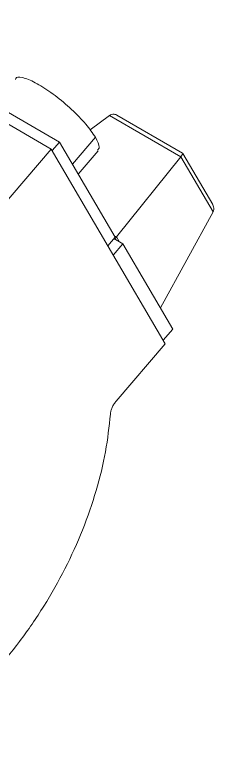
# Model space of a CAD drawing. Header units: millimetres. Extents: x 169 to 14583, y -399 to 10804.
# Drawn here: x 13209 to 13235.7, y 7757.5 to 7858.6 of the extents above; entities that cross this region are included whole.
import ezdxf

# ---------------------------------------------------------------- set-up
doc = ezdxf.new("R2010")
doc.units = ezdxf.units.MM
doc.header["$LTSCALE"] = 35

msp = doc.modelspace()

# ---------------------------------------------------------------- linework, layer by layer
at = {"color": 7, "linetype": 'Continuous', "lineweight": 18}
for p, q in [((13182.747, 7858.626), (13213.859, 7840.665)), ((13198.429, 7851.149), (13214.975, 7841.597)), ((13221.664, 7845.174), (13219.073, 7843.221)), ((13221.664, 7845.174), (13231.262, 7839.633)), ((13231.491, 7840.117), (13222.648, 7845.222)), ((13216.705, 7838.644), (13219.798, 7842.235)), ((13214.975, 7841.597), (13213.986, 7840.449)), ((13214.975, 7841.597), (13222.438, 7828.853)), ((13213.859, 7840.665), (13201.273, 7826.054)), ((13229.169, 7814.523), (13213.859, 7840.665)), ((13217.487, 7837.308), (13220.173, 7840.426)), ((13231.52, 7840.101), (13231.518, 7840.102)), ((13235.554, 7833.206), (13231.529, 7840.08)), ((13222.608, 7828.881), (13231.262, 7839.633)), ((13231.262, 7839.633), (13235.588, 7832.246)), ((13228.533, 7819.351), (13235.588, 7832.246)), ((13221.449, 7827.704), (13222.438, 7828.853)), ((13222.327, 7829.043), (13222.608, 7828.881)), ((13222.608, 7828.881), (13222.968, 7828.267)), ((13223.488, 7827.967), (13222.183, 7826.452)), ((13222.277, 7828.665), (13223.488, 7827.967)), ((13223.488, 7827.967), (13230.185, 7816.529)), ((13228.881, 7815.014), (13230.185, 7816.529)), ((13229.169, 7814.523), (13222.574, 7806.867))]:
    msp.add_line(p, q, dxfattribs=at)
for points, knots in [([(13209.06, 7849.999), (13209.093, 7850.091), (13209.215, 7850.43), (13210.31, 7850.231), (13212.134, 7849.399), (13214.388, 7847.886), (13216.639, 7845.994), (13218.635, 7843.953), (13219.411, 7842.808), (13219.798, 7842.235)], [0, 0, 0, 0, 0.0582053, 0.2151675, 0.3721331, 0.5290953, 0.6860609, 0.8429657, 1, 1, 1, 1]), ([(13222.873, 7845.093), (13222.831, 7845.123), (13222.659, 7845.25), (13222.331, 7845.329), (13221.946, 7845.332), (13221.753, 7845.224), (13221.664, 7845.174)], [0, 0, 0, 0, 0.1186326, 0.4860295, 0.7623951, 1, 1, 1, 1]), ([(13219.798, 7842.235), (13220.056, 7841.73), (13220.475, 7840.907), (13220.184, 7840.622), (13220.071, 7840.512)], [0, 0, 0, 0, 0.6138508, 1, 1, 1, 1]), ([(13231.262, 7839.633), (13231.316, 7839.704), (13231.432, 7839.856), (13231.521, 7840.024), (13231.545, 7840.12), (13231.502, 7840.118), (13231.491, 7840.117)], [0, 0, 0, 0, 0.23760738, 0.51397055, 0.8813674, 1, 1, 1, 1]), ([(13235.588, 7832.246), (13235.625, 7832.343), (13235.706, 7832.554), (13235.68, 7832.899), (13235.584, 7833.105), (13235.539, 7833.2)], [0, 0, 0, 0, 0.3169899, 0.6856835, 1, 1, 1, 1]), ([(13222.366, 7828.515), (13222.391, 7828.564), (13222.436, 7828.656), (13222.554, 7828.81), (13222.608, 7828.881)], [0, 0, 0, 0, 0.5377071, 1, 1, 1, 1]), ([(13201.273, 7826.054), (13199.939, 7825.581), (13197.265, 7824.634), (13193.159, 7822.245), (13189.105, 7819.241), (13185.193, 7815.597), (13181.508, 7811.42), (13178.134, 7806.787), (13175.137, 7801.83), (13172.611, 7796.656), (13170.599, 7791.382), (13169.157, 7786.121), (13168.293, 7780.996), (13168.056, 7776.144), (13168.439, 7771.662), (13169.446, 7767.656), (13171.024, 7764.2), (13173.161, 7761.407), (13175.801, 7759.322), (13178.895, 7758.007), (13182.35, 7757.457), (13186.097, 7757.723), (13190.048, 7758.782), (13194.122, 7760.629), (13198.217, 7763.182), (13202.23, 7766.412), (13206.078, 7770.236), (13209.672, 7774.583), (13212.94, 7779.325), (13215.782, 7784.362), (13218.151, 7789.582), (13219.969, 7794.868), (13221.275, 7800.117), (13221.624, 7803.439), (13221.799, 7805.095)], [0, 0, 0, 0, 0.0311558, 0.0624996, 0.0938394, 0.1249998, 0.1561545, 0.1874997, 0.2188392, 0.2499998, 0.2811544, 0.3124997, 0.3438391, 0.3749997, 0.4061544, 0.4374996, 0.4688391, 0.4999997, 0.5311543, 0.5624995, 0.593839, 0.6249996, 0.6561543, 0.6874995, 0.718839, 0.7499996, 0.7811542, 0.8124994, 0.8438389, 0.8749995, 0.9061545, 0.9374949, 0.9688358, 1, 1, 1, 1]), ([(13222.574, 7806.867), (13222.471, 7806.733), (13222.267, 7806.466), (13222.024, 7806.013), (13221.856, 7805.541), (13221.818, 7805.244), (13221.799, 7805.095)], [0, 0, 0, 0, 0.2515389, 0.5000004, 0.7501572, 1, 1, 1, 1])]:
    msp.add_open_spline(points, degree=3, knots=knots, dxfattribs=at)

doc.saveas('drawing.dxf')
